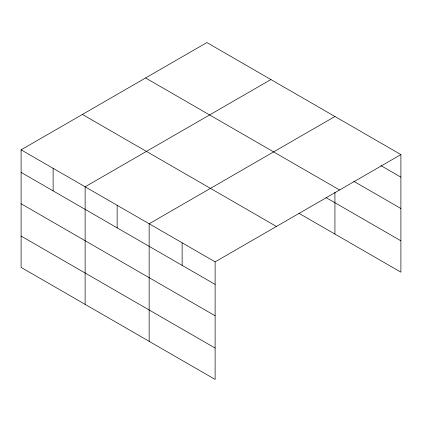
<?xml version="1.0" encoding="UTF-8"?>
<svg xmlns="http://www.w3.org/2000/svg" width="422" height="422" viewBox="0 0 422 422"><rect width="100%" height="100%" fill="white"/><g stroke="black" fill="none" stroke-linecap="round" stroke-linejoin="round"><path stroke-width="0.63" d="M21.1 149.836L215.12 261.851L215.12 379.425L21.1 267.406L21.1 149.836L206.88 42.575L400.9 154.594L400.9 272.164L298.987 213.326M270.908 79.542L85.128 186.798L85.128 304.373M334.931 116.509L149.151 223.765L149.151 341.34M215.12 261.851L400.9 154.594M380.997 165.667L400.9 177.161M353.699 181.26L400.9 208.51M145.574 77.97L339.594 189.99M325.948 197.538L400.9 240.814M82.406 114.441L276.426 226.456M21.1 172.403L215.12 284.417M21.1 203.752L215.12 315.772M21.1 236.056L215.12 348.071M334.931 192.179L334.931 234.078M182.135 242.808L182.135 265.375M117.142 205.282L117.142 227.848M53.114 168.32L53.114 190.886"/></g></svg>
